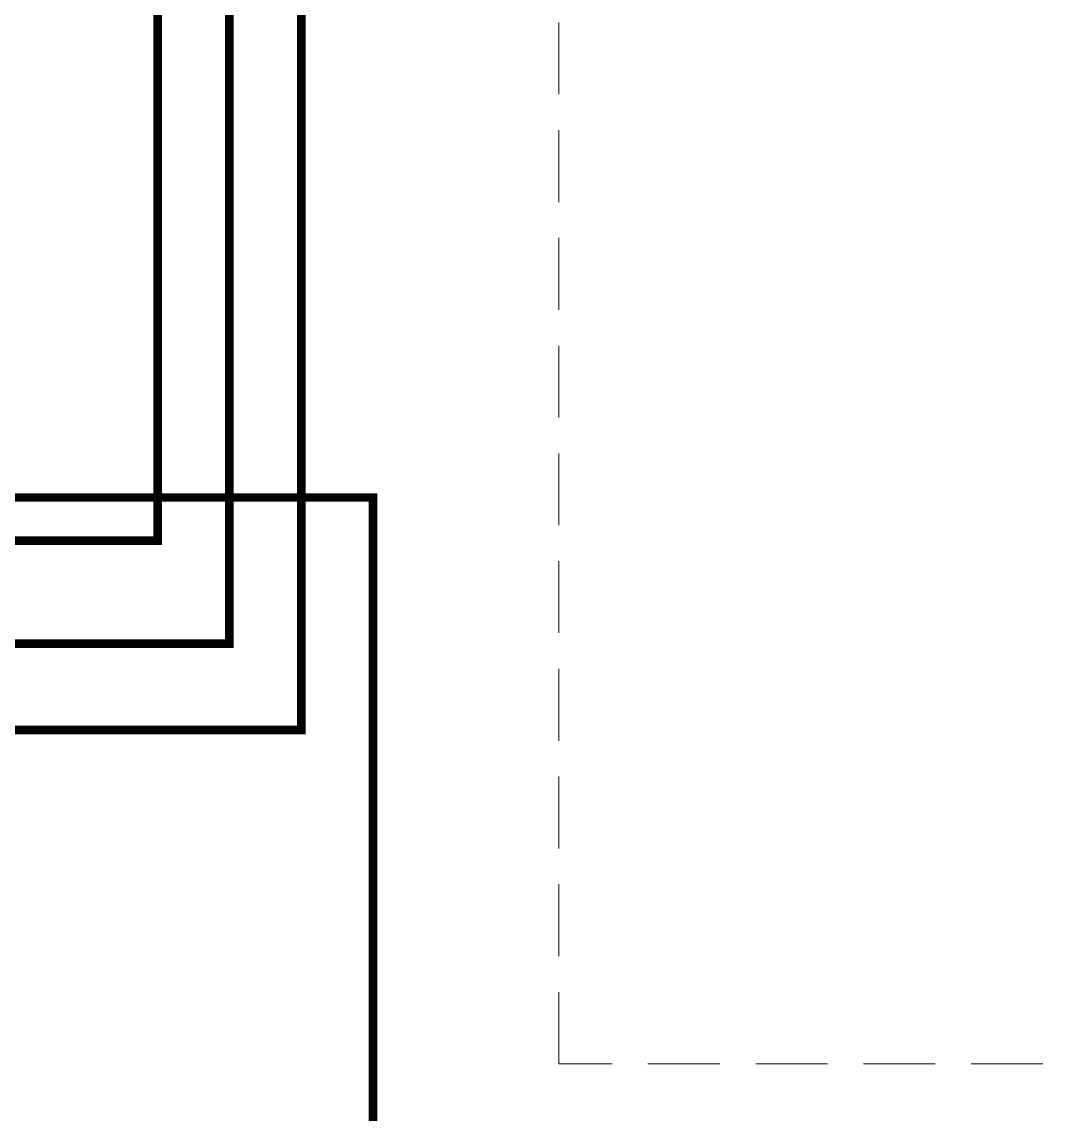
# Model space of a CAD drawing. Header units: inches. Extents: x 67248 to 85686, y -40174 to -31152.
# Drawn here: x 77272.6 to 77632.3, y -38995.8 to -38615.5 of the extents above; entities that cross this region are included whole.
import ezdxf

# ---------------------------------------------------------------- set-up
doc = ezdxf.new("R2010")
doc.units = ezdxf.units.IN
doc.header["$MEASUREMENT"] = 0
doc.linetypes.add('HIDDEN', pattern=[0.375, 0.25, -0.125])
doc.layers.add('SI-General', color=7, linetype='Continuous', lineweight=5)
doc.layers.add('SI-TOPOLOGY-Ethernet', color=7, linetype='Continuous', lineweight=13, true_color=0x3cf000)

msp = doc.modelspace()

# ---------------------------------------------------------------- linework, layer by layer
at = {"layer": 'SI-General', "color": 0, "linetype": 'HIDDEN', "ltscale": 100}
msp.add_lwpolyline([(77459.45, -38248.87), (78153.03, -38248.87), (78153.03, -38978.27), (77459.45, -38978.27)], close=True, dxfattribs=at)
at = {"layer": 'SI-TOPOLOGY-Ethernet', "const_width": 3}
for points in [[(77874.69, -37721.18), (77319.83, -37721.18), (77319.83, -38796.12), (76840.64, -38796.12)], [(77874.69, -38043.94), (77344.83, -38043.94), (77344.83, -38832.02), (76540.97, -38832.02), (76540.97, -38810.23)], [(77624.42, -38478.08), (77369.83, -38478.08), (77369.83, -38862.02), (76821.85, -38862.02), (76821.85, -38810.23)], [(76840.64, -38781.12), (77394.83, -38781.12), (77394.83, -39292.76), (77766.14, -39292.76)]]:
    msp.add_lwpolyline(points, dxfattribs=at)

doc.saveas('drawing.dxf')
